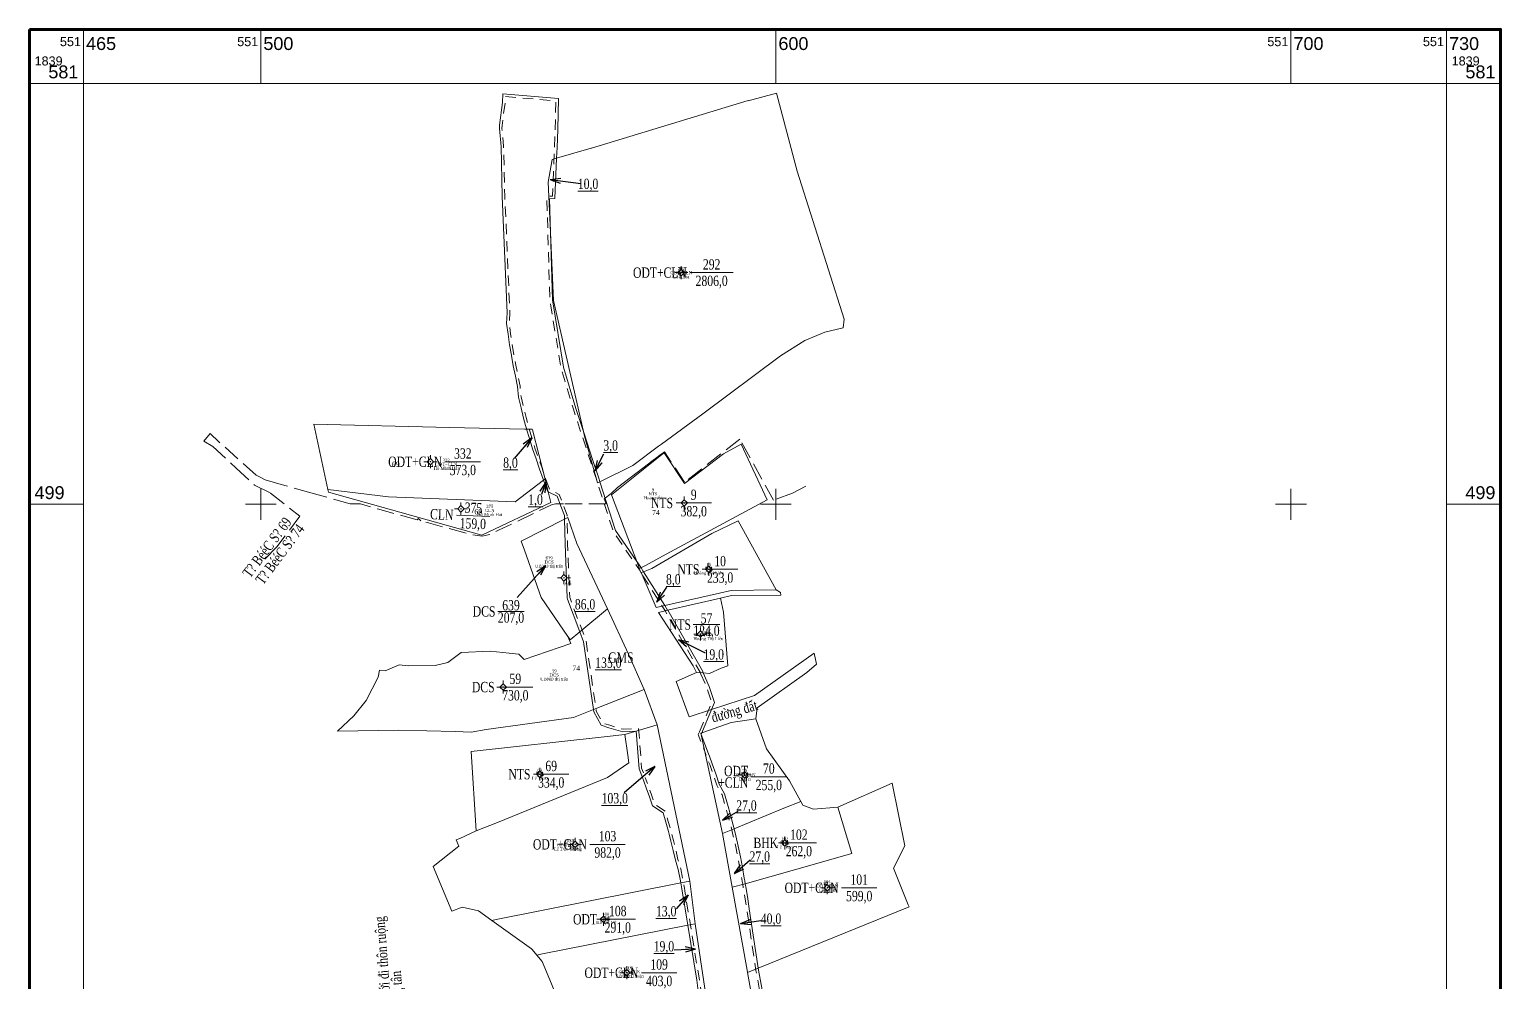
# Model space of a CAD drawing. Header units: metres. Extents: x 550998 to 551741, y 1839041 to 1839623.
# Drawn here: x 551455.1 to 551740.7, y 1839407.2 to 1839592.1 of the extents above; entities that cross this region are included whole.
import ezdxf
from ezdxf.enums import TextEntityAlignment as Align

# ---------------------------------------------------------------- set-up
doc = ezdxf.new("R2010")
doc.units = ezdxf.units.M
doc.header["$MEASUREMENT"] = 0
doc.linetypes.add('DGN Style 2', pattern=[3.355162, 2.013097, -1.342065])
doc.linetypes.add('DGN Style 3', pattern=[4.697227, 3.355162, -1.342065])
for name, color, linetype, lineweight in [('Level 10', 7, 'Continuous', 0), ('Level 11', 7, 'Continuous', 0), ('Level 13', 7, 'Continuous', 0), ('Level 15', 7, 'Continuous', 0), ('Level 16', 7, 'Continuous', 0), ('Level 19', 7, 'Continuous', 0), ('Level 2', 7, 'Continuous', 0), ('Level 20', 7, 'Continuous', 0), ('Level 25', 7, 'Continuous', 0), ('Level 28', 7, 'Continuous', 0), ('Level 30', 7, 'Continuous', 0), ('Level 31', 7, 'Continuous', 0), ('Level 33', 7, 'Continuous', 0), ('Level 34', 7, 'Continuous', 0), ('Level 4', 7, 'Continuous', 0), ('Level 5', 7, 'Continuous', 0), ('Level 63', 7, 'Continuous', 0), ('Level 73', 7, 'Continuous', 0)]:
    doc.layers.add(name, color=color, linetype=linetype, lineweight=lineweight)
doc.styles.add('Khung ten', font='VHAVANB.TTF')
doc.styles.add('Style-Arial', font='arial.ttf')
doc.styles.add('Style-Times New Roman', font='times.ttf')
doc.styles.add('Style-Vntime', font='Vntime.shx')
doc.dimstyles.get("Standard").update_dxf_attribs({"dimtxt": 0.18, "dimasz": 0.18, "dimexe": 0.18, "dimexo": 0.0625, "dimgap": 0.09, "dimtad": 0, "dimtih": 1, "dimtoh": 1, "dimdec": 4, "dimzin": 0, "dimdsep": 46, "dimtxsty": 'Standard', "dimcen": 0.09, "dimadec": 0, "dimazin": 0, "dimtfac": 1, "dimtdec": 4, "dimtofl": 0, "dimtmove": 0, "dimatfit": 3, "dimfxl": 1, "dimtolj": 1, "dimtzin": 0, "dimarcsym": 0})

# ---------------------------------------------------------------- blocks, each defined once
blk = doc.blocks.new('TerminatorOpen_0.5')
at = {"color": 0, "linetype": 'ByBlock', "lineweight": -2}
for q in [(-1, 0.25), (-1, 0), (-1, -0.25)]:
    blk.add_line((0, 0), q, dxfattribs=at)
blk = doc.blocks.new('CENTRD')
at = {"layer": 'Level 11', "linetype": 'Continuous', "lineweight": 0}
h = blk.add_hatch(color=1, dxfattribs=at)
edge = h.paths.add_edge_path()
edge.add_arc((0, 0), 1.5, 0, 360)
at = {"layer": 'Level 11', "color": 1, "linetype": 'Continuous', "lineweight": 0}
for p, q in [((-6.25, 0), (-12.5, 0)), ((0, 6.25), (-6.25, 0)), ((-6.25, 0), (0, -6.25)), ((0, 12.5), (0, 6.25)), ((6.25, 0), (0, 6.25)), ((0, -6.25), (6.25, 0)), ((12.5, 0), (6.25, 0)), ((0, -6.25), (0, -12.5))]:
    blk.add_line(p, q, dxfattribs=at)
blk = doc.blocks.new('N_THUA_1')
at = {"layer": 'Level 13', "color": 2, "linetype": 'Continuous', "lineweight": 0}
blk.add_line((1.699706, 0), (10.108706, 0), dxfattribs=at)
at = {"layer": 'Level 13', "color": 5, "linetype": 'Continuous', "lineweight": 0, "style": 'Style-Vntime', "width": 0.75}
blk.add_text('292', height=2, dxfattribs=at).set_placement((5.904206, 1.6), align=Align.MIDDLE_CENTER)
at = {"layer": 'Level 2', "color": 3, "linetype": 'Continuous', "lineweight": 0, "style": 'Style-Vntime', "width": 0.75}
blk.add_text('ODT+CLN', height=2, dxfattribs=at).set_placement((1.099706, 0), align=Align.MIDDLE_RIGHT)
at = {"layer": 'Level 4', "color": 1, "linetype": 'Continuous', "lineweight": 0, "style": 'Style-Vntime', "width": 0.75}
blk.add_text('2806,0', height=2, dxfattribs=at).set_placement((5.904206, -1.6), align=Align.MIDDLE_CENTER)
blk = doc.blocks.new('N_THUA_2')
at = {"layer": 'Level 13', "color": 2, "linetype": 'Continuous', "lineweight": 0}
blk.add_line((2.865473, 0), (9.721473, 0), dxfattribs=at)
at = {"layer": 'Level 13', "color": 5, "linetype": 'Continuous', "lineweight": 0, "style": 'Style-Vntime', "width": 0.75}
blk.add_text('332', height=2, dxfattribs=at).set_placement((6.293473, 1.6), align=Align.MIDDLE_CENTER)
at = {"layer": 'Level 2', "color": 3, "linetype": 'Continuous', "lineweight": 0, "style": 'Style-Vntime', "width": 0.75}
blk.add_text('ODT+CLN', height=2, dxfattribs=at).set_placement((2.265473, 0), align=Align.MIDDLE_RIGHT)
at = {"layer": 'Level 4', "color": 1, "linetype": 'Continuous', "lineweight": 0, "style": 'Style-Vntime', "width": 0.75}
blk.add_text('573,0', height=2, dxfattribs=at).set_placement((6.293473, -1.6), align=Align.MIDDLE_CENTER)
blk = doc.blocks.new('N_THUA_3')
at = {"layer": 'Level 13', "color": 2, "linetype": 'Continuous', "lineweight": 0}
blk.add_line((-0.821368, 0.033082), (5.687355, -0.229068), dxfattribs=at)
at = {"layer": 'Level 13', "color": 5, "linetype": 'Continuous', "lineweight": 0, "style": 'Style-Vntime', "width": 0.75}
blk.add_text('375', height=2, rotation=357.693565, dxfattribs=at).set_placement((2.494165, 1.420776), align=Align.MIDDLE_CENTER)
at = {"layer": 'Level 2', "color": 3, "linetype": 'Continuous', "lineweight": 0, "style": 'Style-Vntime', "width": 0.75}
blk.add_text('CLN', height=2, rotation=357.693565, dxfattribs=at).set_placement((-1.390906, 0.056021), align=Align.MIDDLE_RIGHT)
at = {"layer": 'Level 4', "color": 1, "linetype": 'Continuous', "lineweight": 0, "style": 'Style-Vntime', "width": 0.75}
blk.add_text('159,0', height=2, rotation=357.693565, dxfattribs=at).set_placement((2.371823, -1.616761), align=Align.MIDDLE_CENTER)
blk = doc.blocks.new('N_THUA_4')
at = {"layer": 'Level 13', "color": 2, "linetype": 'Continuous', "lineweight": 0}
blk.add_line((-1.601246, 0), (5.254754, 0), dxfattribs=at)
at = {"layer": 'Level 13', "color": 5, "linetype": 'Continuous', "lineweight": 0, "style": 'Style-Vntime', "width": 0.75}
blk.add_text('9', height=2, dxfattribs=at).set_placement((1.826754, 1.6), align=Align.MIDDLE_CENTER)
at = {"layer": 'Level 2', "color": 3, "linetype": 'Continuous', "lineweight": 0, "style": 'Style-Vntime', "width": 0.75}
blk.add_text('NTS', height=2, dxfattribs=at).set_placement((-2.201246, 0), align=Align.MIDDLE_RIGHT)
at = {"layer": 'Level 4', "color": 1, "linetype": 'Continuous', "lineweight": 0, "style": 'Style-Vntime', "width": 0.75}
blk.add_text('382,0', height=2, dxfattribs=at).set_placement((1.826754, -1.6), align=Align.MIDDLE_CENTER)
blk = doc.blocks.new('N_THUA_5')
at = {"layer": 'Level 13', "color": 2, "linetype": 'Continuous', "lineweight": 0}
blk.add_line((-1.219439, 0), (5.636561, 0), dxfattribs=at)
at = {"layer": 'Level 13', "color": 5, "linetype": 'Continuous', "lineweight": 0, "style": 'Style-Vntime', "width": 0.75}
blk.add_text('10', height=2, dxfattribs=at).set_placement((2.208561, 1.6), align=Align.MIDDLE_CENTER)
at = {"layer": 'Level 2', "color": 3, "linetype": 'Continuous', "lineweight": 0, "style": 'Style-Vntime', "width": 0.75}
blk.add_text('NTS', height=2, dxfattribs=at).set_placement((-1.819439, 0), align=Align.MIDDLE_RIGHT)
at = {"layer": 'Level 4', "color": 1, "linetype": 'Continuous', "lineweight": 0, "style": 'Style-Vntime', "width": 0.75}
blk.add_text('233,0', height=2, dxfattribs=at).set_placement((2.208561, -1.6), align=Align.MIDDLE_CENTER)
blk = doc.blocks.new('N_THUA_6')
at = {"layer": 'Level 13', "color": 2, "linetype": 'Continuous', "lineweight": 0}
blk.add_line((-0.88847, 0), (4.25353, 0), dxfattribs=at)
at = {"layer": 'Level 13', "color": 5, "linetype": 'Continuous', "lineweight": 0, "style": 'Style-Vntime', "width": 0.75}
blk.add_text('57', height=2, dxfattribs=at).set_placement((1.68253, 1.2), align=Align.MIDDLE_CENTER)
at = {"layer": 'Level 2', "color": 3, "linetype": 'Continuous', "lineweight": 0, "style": 'Style-Vntime', "width": 0.75}
blk.add_text('NTS', height=2, dxfattribs=at).set_placement((-1.33847, 0), align=Align.MIDDLE_RIGHT)
at = {"layer": 'Level 4', "color": 1, "linetype": 'Continuous', "lineweight": 0, "style": 'Style-Vntime', "width": 0.75}
blk.add_text('124,0', height=2, dxfattribs=at).set_placement((1.68253, -1.2), align=Align.MIDDLE_CENTER)
blk = doc.blocks.new('N_THUA_7')
at = {"layer": 'Level 13', "color": 2, "linetype": 'Continuous', "lineweight": 0}
blk.add_line((-1.062995, 0), (5.793005, 0), dxfattribs=at)
at = {"layer": 'Level 13', "color": 5, "linetype": 'Continuous', "lineweight": 0, "style": 'Style-Vntime', "width": 0.75}
blk.add_text('59', height=2, dxfattribs=at).set_placement((2.365005, 1.6), align=Align.MIDDLE_CENTER)
at = {"layer": 'Level 2', "color": 3, "linetype": 'Continuous', "lineweight": 0, "style": 'Style-Vntime', "width": 0.75}
blk.add_text('DCS', height=2, dxfattribs=at).set_placement((-1.662995, 0), align=Align.MIDDLE_RIGHT)
at = {"layer": 'Level 4', "color": 1, "linetype": 'Continuous', "lineweight": 0, "style": 'Style-Vntime', "width": 0.75}
blk.add_text('730,0', height=2, dxfattribs=at).set_placement((2.365005, -1.6), align=Align.MIDDLE_CENTER)
blk = doc.blocks.new('N_THUA_8')
at = {"layer": 'Level 13', "color": 2, "linetype": 'Continuous', "lineweight": 0}
blk.add_line((-1.216964, 0), (5.639036, 0), dxfattribs=at)
at = {"layer": 'Level 13', "color": 5, "linetype": 'Continuous', "lineweight": 0, "style": 'Style-Vntime', "width": 0.75}
blk.add_text('69', height=2, dxfattribs=at).set_placement((2.211036, 1.6), align=Align.MIDDLE_CENTER)
at = {"layer": 'Level 2', "color": 3, "linetype": 'Continuous', "lineweight": 0, "style": 'Style-Vntime', "width": 0.75}
blk.add_text('NTS', height=2, dxfattribs=at).set_placement((-1.816964, 0), align=Align.MIDDLE_RIGHT)
at = {"layer": 'Level 4', "color": 1, "linetype": 'Continuous', "lineweight": 0, "style": 'Style-Vntime', "width": 0.75}
blk.add_text('334,0', height=2, dxfattribs=at).set_placement((2.211036, -1.6), align=Align.MIDDLE_CENTER)
blk = doc.blocks.new('N_THUA_9')
at = {"layer": 'Level 13', "color": 2, "linetype": 'Continuous', "lineweight": 0}
blk.add_line((0.505786, 0), (7.361786, 0), dxfattribs=at)
at = {"layer": 'Level 13', "color": 5, "linetype": 'Continuous', "lineweight": 0, "style": 'Style-Vntime', "width": 0.75}
blk.add_text('70', height=2, dxfattribs=at).set_placement((3.933786, 1.6), align=Align.MIDDLE_CENTER)
at = {"layer": 'Level 2', "color": 3, "linetype": 'Continuous', "lineweight": 0, "style": 'Style-Vntime', "width": 0.75}
blk.add_text('ODT', height=2, dxfattribs=at).set_placement((-0.094214, 0.12), align=Align.RIGHT)
blk.add_text('+CLN', height=2, dxfattribs=at).set_placement((-0.094214, -0.12), align=Align.TOP_RIGHT)
at = {"layer": 'Level 4', "color": 1, "linetype": 'Continuous', "lineweight": 0, "style": 'Style-Vntime', "width": 0.75}
blk.add_text('255,0', height=2, dxfattribs=at).set_placement((3.933786, -1.6), align=Align.MIDDLE_CENTER)
blk = doc.blocks.new('N_THUA_10')
at = {"layer": 'Level 13', "color": 2, "linetype": 'Continuous', "lineweight": 0}
blk.add_line((2.774286, 0), (9.630286, 0), dxfattribs=at)
at = {"layer": 'Level 13', "color": 5, "linetype": 'Continuous', "lineweight": 0, "style": 'Style-Vntime', "width": 0.75}
blk.add_text('101', height=2, dxfattribs=at).set_placement((6.202286, 1.6), align=Align.MIDDLE_CENTER)
at = {"layer": 'Level 2', "color": 3, "linetype": 'Continuous', "lineweight": 0, "style": 'Style-Vntime', "width": 0.75}
blk.add_text('ODT+CLN', height=2, dxfattribs=at).set_placement((2.174286, 0), align=Align.MIDDLE_RIGHT)
at = {"layer": 'Level 4', "color": 1, "linetype": 'Continuous', "lineweight": 0, "style": 'Style-Vntime', "width": 0.75}
blk.add_text('599,0', height=2, dxfattribs=at).set_placement((6.202286, -1.6), align=Align.MIDDLE_CENTER)
blk = doc.blocks.new('N_THUA_11')
at = {"layer": 'Level 13', "color": 2, "linetype": 'Continuous', "lineweight": 0}
blk.add_line((-0.691379, 0), (6.165621, 0), dxfattribs=at)
at = {"layer": 'Level 13', "color": 5, "linetype": 'Continuous', "lineweight": 0, "style": 'Style-Vntime', "width": 0.75}
blk.add_text('102', height=2, dxfattribs=at).set_placement((2.737121, 1.6), align=Align.MIDDLE_CENTER)
at = {"layer": 'Level 2', "color": 3, "linetype": 'Continuous', "lineweight": 0, "style": 'Style-Vntime', "width": 0.75}
blk.add_text('BHK', height=2, dxfattribs=at).set_placement((-1.291379, 0), align=Align.MIDDLE_RIGHT)
at = {"layer": 'Level 4', "color": 1, "linetype": 'Continuous', "lineweight": 0, "style": 'Style-Vntime', "width": 0.75}
blk.add_text('262,0', height=2, dxfattribs=at).set_placement((2.737121, -1.6), align=Align.MIDDLE_CENTER)
blk = doc.blocks.new('N_THUA_12')
at = {"layer": 'Level 13', "color": 2, "linetype": 'Continuous', "lineweight": 0}
blk.add_line((2.870456, 0), (9.726456, 0), dxfattribs=at)
at = {"layer": 'Level 13', "color": 5, "linetype": 'Continuous', "lineweight": 0, "style": 'Style-Vntime', "width": 0.75}
blk.add_text('103', height=2, dxfattribs=at).set_placement((6.298456, 1.6), align=Align.MIDDLE_CENTER)
at = {"layer": 'Level 2', "color": 3, "linetype": 'Continuous', "lineweight": 0, "style": 'Style-Vntime', "width": 0.75}
blk.add_text('ODT+CLN', height=2, dxfattribs=at).set_placement((2.270456, 0), align=Align.MIDDLE_RIGHT)
at = {"layer": 'Level 4', "color": 1, "linetype": 'Continuous', "lineweight": 0, "style": 'Style-Vntime', "width": 0.75}
blk.add_text('982,0', height=2, dxfattribs=at).set_placement((6.298456, -1.6), align=Align.MIDDLE_CENTER)
blk = doc.blocks.new('N_THUA_13')
at = {"layer": 'Level 13', "color": 2, "linetype": 'Continuous', "lineweight": 0}
blk.add_line((-0.634352, 0), (6.221648, 0), dxfattribs=at)
at = {"layer": 'Level 13', "color": 5, "linetype": 'Continuous', "lineweight": 0, "style": 'Style-Vntime', "width": 0.75}
blk.add_text('108', height=2, dxfattribs=at).set_placement((2.793648, 1.6), align=Align.MIDDLE_CENTER)
at = {"layer": 'Level 2', "color": 3, "linetype": 'Continuous', "lineweight": 0, "style": 'Style-Vntime', "width": 0.75}
blk.add_text('ODT', height=2, dxfattribs=at).set_placement((-1.234352, 0), align=Align.MIDDLE_RIGHT)
at = {"layer": 'Level 4', "color": 1, "linetype": 'Continuous', "lineweight": 0, "style": 'Style-Vntime', "width": 0.75}
blk.add_text('291,0', height=2, dxfattribs=at).set_placement((2.793648, -1.6), align=Align.MIDDLE_CENTER)
blk = doc.blocks.new('N_THUA_14')
at = {"layer": 'Level 13', "color": 2, "linetype": 'Continuous', "lineweight": 0}
blk.add_line((2.871452, 0), (9.727452, 0), dxfattribs=at)
at = {"layer": 'Level 13', "color": 5, "linetype": 'Continuous', "lineweight": 0, "style": 'Style-Vntime', "width": 0.75}
blk.add_text('109', height=2, dxfattribs=at).set_placement((6.299452, 1.6), align=Align.MIDDLE_CENTER)
at = {"layer": 'Level 2', "color": 3, "linetype": 'Continuous', "lineweight": 0, "style": 'Style-Vntime', "width": 0.75}
blk.add_text('ODT+CLN', height=2, dxfattribs=at).set_placement((2.271452, 0), align=Align.MIDDLE_RIGHT)
at = {"layer": 'Level 4', "color": 1, "linetype": 'Continuous', "lineweight": 0, "style": 'Style-Vntime', "width": 0.75}
blk.add_text('403,0', height=2, dxfattribs=at).set_placement((6.299452, -1.6), align=Align.MIDDLE_CENTER)
blk = doc.blocks.new('N_THUA_29')
at = {"layer": 'Level 13', "color": 2, "linetype": 'Continuous', "lineweight": 0}
blk.add_line((-0.484202, 0), (4.658798, 0), dxfattribs=at)
at = {"layer": 'Level 13', "color": 5, "linetype": 'Continuous', "lineweight": 0, "style": 'Style-Vntime', "width": 0.75}
blk.add_text('639', height=2, dxfattribs=at).set_placement((2.087298, 1.2), align=Align.MIDDLE_CENTER)
at = {"layer": 'Level 2', "color": 3, "linetype": 'Continuous', "lineweight": 0, "style": 'Style-Vntime', "width": 0.75}
blk.add_text('DCS', height=2, dxfattribs=at).set_placement((-0.934202, 0), align=Align.MIDDLE_RIGHT)
at = {"layer": 'Level 4', "color": 1, "linetype": 'Continuous', "lineweight": 0, "style": 'Style-Vntime', "width": 0.75}
blk.add_text('207,0', height=2, dxfattribs=at).set_placement((2.087298, -1.2), align=Align.MIDDLE_CENTER)

msp = doc.modelspace()

# ---------------------------------------------------------------- linework, layer by layer
at = {"layer": 'Level 10', "color": 7, "linetype": 'Continuous', "lineweight": 0}
for p, q in [((551570.69, 1839455.22), (551576.98, 1839457.1)), ((551576.98, 1839457.1), (551583.27, 1839426.73)), ((551589.67, 1839435.99), (551591.53, 1839425.56)), ((551583.27, 1839426.73), (551584.36, 1839418.49)), ((551584.36, 1839418.49), (551586.38, 1839404.63)), ((551594.4843, 1839409.0111), (551597.1689, 1839394.4058))]:
    msp.add_line(p, q, dxfattribs=at)
at = {"layer": 'Level 10', "color": 2, "linetype": 'Continuous', "lineweight": 0}
msp.add_line((551594.4843, 1839409.0111), (551625.8825, 1839421.7621), dxfattribs=at)
at = {"layer": 'Level 10', "color": 7, "linetype": 'Continuous', "lineweight": 0, "flags": 128}
for points in [[(551613.25, 1839535.91), (551604.14, 1839564.61), (551600.12, 1839579.78), (551594.63, 1839578.29), (551594.6208, 1839578.3368), (551564.1853, 1839569.0829), (551564.11, 1839569.061), (551557.4373, 1839567.1209), (551556.54, 1839566.86), (551555.78, 1839562.46), (551556.2383, 1839552.7135), (551556.86, 1839539.49), (551562.6445, 1839514.0441), (551562.85, 1839513.14), (551565.35, 1839504.07), (551565.8397, 1839504.3117), (551572.26, 1839507.48), (551577.236, 1839511.1919), (551577.81, 1839511.62), (551585.81, 1839517.52), (551600.92, 1839528.77), (551605.61, 1839531.77), (551609.5, 1839533.37), (551613.09, 1839534.2), (551613.25, 1839535.91)], [(551555.1818, 1839504.8137), (551555.813, 1839502.3383), (551556.338, 1839500.2791), (551542.91, 1839493.95), (551513.15, 1839502.27), (551513.01, 1839502.82)], [(551559.6441, 1839474.2488), (551554.4273, 1839481.8048), (551551.1721, 1839491.0448), (551550.5565, 1839492.7922), (551558.9835, 1839497.04), (551559.6404, 1839497.3712), (551561.34, 1839492.3), (551567.2882, 1839479.6365)], [(551589.28, 1839481.7), (551591.42, 1839482.211), (551600.95, 1839482.31), (551600.89, 1839482.81), (551600.05, 1839483.3)], [(551559.6441, 1839474.2488), (551560.0412, 1839473.6737), (551560.0895, 1839473.6038), (551561.9524, 1839475.1649), (551567.2882, 1839479.6365)], [(551567.2882, 1839479.6365), (551571.42, 1839470.84), (551574.4, 1839463.99)], [(551559.6441, 1839474.2488), (551560.2, 1839472.91), (551551.15, 1839469.77), (551550.11, 1839470.83), (551548.22, 1839470.99), (551544.52, 1839471.41), (551538.9, 1839471.18), (551536.3, 1839469.19), (551533.87, 1839468.6), (551528.68, 1839468.53), (551526.89, 1839468.74), (551524.17, 1839467.6), (551523.07, 1839467.72), (551522.76, 1839466.33), (551520.47, 1839461.8), (551518.08, 1839458.85), (551514.91, 1839455.85), (551526.71, 1839456.04), (551537.76, 1839455.79), (551540.82, 1839455.68), (551543.73, 1839456.21), (551560.68, 1839458.52), (551564.5912, 1839460.0793), (551574.4, 1839463.99)], [(551584.61, 1839467.25), (551580.63, 1839465.55), (551583.14, 1839458.67), (551587.5296, 1839460.0896), (551595.88, 1839462.79), (551607.41, 1839471.03), (551607.917, 1839468.88)], [(551589.67, 1839435.99), (551585.41, 1839455.5), (551585.6242, 1839455.5747), (551591.32, 1839457.56), (551596.08, 1839458.29)], [(551596.08, 1839458.29), (551598.18, 1839452.44), (551602.68, 1839446.26), (551604.84, 1839442.2)], [(551541.8, 1839436.51), (551540.84, 1839451.9), (551566.6555, 1839454.7713), (551570.69, 1839455.22)], [(551570.69, 1839455.22), (551571.2404, 1839451.2057), (551571.44, 1839449.75), (551567.33, 1839446.85), (551545.98, 1839438.17), (551541.8, 1839436.51)], [(551612.04, 1839441.09), (551622.58, 1839445.8), (551625.02, 1839433.63), (551622.82, 1839429.26), (551625.72, 1839422.16), (551625.8825, 1839421.7621)], [(551589.67, 1839435.99), (551591.8969, 1839436.9064), (551594.7, 1839438.06), (551601.52, 1839440.91), (551604.84, 1839442.2)], [(551612.04, 1839441.09), (551614.77, 1839432.09), (551603.65, 1839428.92), (551594.0496, 1839426.2585), (551591.53, 1839425.56)], [(551604.84, 1839442.2), (551605.26, 1839441.48), (551607.33, 1839440.72), (551612.04, 1839441.09)], [(551544.8336, 1839419.1246), (551545.72, 1839419.3), (551581.5552, 1839426.3907), (551583.27, 1839426.73)], [(551591.53, 1839425.56), (551591.53, 1839425.55), (551594.4, 1839409.47), (551594.4843, 1839409.0111)], [(551553.5791, 1839412.3954), (551554.36, 1839412.55), (551582.9065, 1839418.2022), (551584.36, 1839418.49)]]:
    msp.add_lwpolyline(points, dxfattribs=at)
at = {"layer": 'Level 10', "color": 2, "flags": 128}
for points in [[(551513.01, 1839502.82), (551510.3, 1839515.46), (551536.6091, 1839514.8685), (551551.22, 1839514.54), (551551.6188, 1839514.532), (551552.71, 1839514.51), (551552.74, 1839514.39), (551555.1818, 1839504.8137)], [(551598.32, 1839500.83), (551578.6955, 1839490.2258), (551574.6661, 1839488.0485), (551573.54, 1839487.44), (551572.5131, 1839490.1513), (551568.12, 1839501.75), (551577.8027, 1839509.5285), (551578.29, 1839509.92), (551582.28, 1839503.99), (551589.85, 1839509.7), (551593.27, 1839511.64), (551598.32, 1839500.83)], [(551513.01, 1839502.82), (551524.81, 1839501.38), (551549.39, 1839500.39), (551554.8986, 1839504.5974), (551555.1818, 1839504.8137)], [(551600.05, 1839483.3), (551592.65, 1839496.73), (551587.56, 1839494.23), (551575.93, 1839487.46), (551574.288, 1839486.8333), (551573.86, 1839486.67), (551576.75, 1839479.87), (551578.4526, 1839480.2583), (551589.07, 1839482.68), (551591.3, 1839483.21), (551600.05, 1839483.3)], [(551584.61, 1839467.25), (551583.93, 1839468.57), (551577.23, 1839478.95), (551579.0197, 1839479.3584), (551589.28, 1839481.7)], [(551589.28, 1839481.7), (551589.86, 1839479), (551590.68, 1839468.58), (551589.36, 1839468.11), (551587.09, 1839467.1), (551585.8999, 1839467.172), (551584.61, 1839467.25)], [(551533.46, 1839429.59), (551538.47, 1839433.57), (551537.9231, 1839434.7665), (551538.66, 1839435), (551541.8, 1839436.51)]]:
    msp.add_lwpolyline(points, dxfattribs=at)
at = {"layer": 'Level 10', "color": 2, "linetype": 'Continuous', "lineweight": 0, "flags": 128}
for points in [[(551533.46, 1839429.59), (551537.1, 1839420.93), (551539.12, 1839421.69), (551542.29, 1839420.96), (551544.8336, 1839419.1246)], [(551544.8336, 1839419.1246), (551544.84, 1839419.12), (551552.54, 1839413.58), (551552.67, 1839413.49), (551553.5791, 1839412.3954)], [(551553.5791, 1839412.3954), (551554.63, 1839411.13), (551556.42, 1839406.79), (551559.3589, 1839399.6127)]]:
    msp.add_lwpolyline(points, dxfattribs=at)
at = {"layer": 'Level 19', "color": 1, "linetype": 'DGN Style 2', "lineweight": 0, "flags": 128}
for points in [[(551573.865575, 1839486.565799), (551573.708827, 1839486.813328), (551573.623656, 1839487.038585), (551568.416504, 1839494.640118), (551565.363588, 1839504.159), (551565.209843, 1839504.638268), (551560.69208, 1839518.382726), (551558.291078, 1839526.41724), (551556.113673, 1839539.570808), (551555.537369, 1839559.735386), (551556.637776, 1839559.794132), (551557.024118, 1839569.257938), (551557.166906, 1839572.740875), (551557.27856, 1839578.286439), (551547.455682, 1839579.113974), (551547.435219, 1839577.904661), (551546.830356, 1839573.520847), (551546.822797, 1839572.93731), (551547.143451, 1839569.450515), (551547.376741, 1839559.713095), (551548.354175, 1839537.121204), (551548.224435, 1839535.044561), (551548.498578, 1839533.045575), (551548.808207, 1839531.004935), (551549.147248, 1839528.966994), (551549.151935, 1839528.939936), (551549.514656, 1839526.937939), (551549.911487, 1839524.912425), (551550.343968, 1839522.860294), (551550.529728, 1839520.784244), (551551.006071, 1839518.80602), (551551.518926, 1839516.802246), (551551.903169, 1839515.374118), (551552.059769, 1839514.808094), (551552.099433, 1839514.669813), (551552.629961, 1839512.818901), (551553.224526, 1839510.85115), (551553.947929, 1839508.911944), (551554.605771, 1839506.940022), (551555.287723, 1839504.98924), (551555.368208, 1839504.769064)], [(551555.368182, 1839504.769135), (551555.997917, 1839503.047226), (551556.109784, 1839502.74959), (551557.954647, 1839501.843556), (551559.469033, 1839497.835826), (551559.483416, 1839497.04914), (551559.570923, 1839492.244179), (551559.975257, 1839481.85864), (551560.03512, 1839481.700313), (551563.162235, 1839473.363051), (551565.143002, 1839459.759803), (551566.400567, 1839457.449159), (551567.734123, 1839457.014609), (551570.359938, 1839456.241173), (551573.345703, 1839456.413407), (551573.945098, 1839448.663442), (551574.626726, 1839446.859426)], [(551585.443077, 1839466.968745), (551585.280576, 1839467.333971), (551578.585072, 1839479.111219), (551578.564967, 1839479.146557), (551573.865604, 1839486.565752)], [(551585.443051, 1839466.968803), (551586.595648, 1839464.377417), (551587.562133, 1839461.452612), (551585.163543, 1839455.76911)], [(551585.163519, 1839455.769052), (551584.943532, 1839455.247609), (551585.721174, 1839453.189774), (551586.428074, 1839451.318874)], [(551615.56845, 1839344.872199), (551615.303828, 1839345.553186), (551612.028066, 1839354.100939), (551608.301905, 1839364.139971), (551605.767372, 1839371.358361), (551603.777633, 1839376.477658), (551603.607983, 1839376.917457), (551603.040784, 1839378.444216), (551602.953647, 1839378.678894), (551602.339396, 1839380.439137), (551601.636962, 1839382.189642), (551601.083363, 1839384.007016), (551600.583658, 1839385.771496), (551600.570023, 1839385.82149), (551600.097675, 1839387.628436), (551599.560007, 1839389.435395), (551599.427478, 1839390.021185), (551599.144739, 1839391.331105), (551599.071784, 1839393.234883), (551598.750596, 1839395.044429), (551598.732208, 1839395.155375), (551598.689001, 1839395.416917), (551598.431418, 1839396.996529), (551598.110492, 1839398.963846), (551596.121535, 1839409.403395), (551594.354856, 1839421.280478), (551594.033518, 1839423.251028), (551593.711523, 1839425.2249), (551593.556116, 1839426.178039), (551593.470206, 1839426.704789), (551593.384816, 1839427.221404), (551593.020889, 1839429.289641), (551592.622423, 1839431.351854), (551592.205078, 1839433.408596), (551591.738935, 1839435.453099), (551591.238292, 1839437.491834), (551590.845938, 1839438.994993), (551590.704367, 1839439.519343), (551590.135699, 1839441.54123), (551589.547607, 1839443.506437), (551588.530715, 1839445.382143), (551587.849362, 1839447.410211), (551587.149962, 1839449.38238), (551586.618449, 1839450.815163), (551586.42809, 1839451.318831)], [(551588.611047, 1839387.703784), (551588.316573, 1839389.068194), (551587.595604, 1839391.076971), (551587.23243, 1839393.122624), (551587.164672, 1839393.533063), (551587.163552, 1839393.539593), (551586.906282, 1839395.116672), (551586.585409, 1839397.084376), (551585.143698, 1839407.609549), (551583.399954, 1839418.282841), (551583.207767, 1839419.458863), (551582.563882, 1839423.406669), (551582.32239, 1839424.887636), (551582.244279, 1839425.359827), (551581.913515, 1839427.23964), (551581.54728, 1839429.135794), (551580.997981, 1839430.971012), (551580.578464, 1839432.810607), (551580.123709, 1839434.662663), (551579.767265, 1839436.028193), (551579.637339, 1839436.509535), (551579.1213, 1839438.344474), (551578.522814, 1839440.344117), (551576.466838, 1839441.678127), (551575.92444, 1839443.292683), (551575.295638, 1839445.06582), (551574.818151, 1839446.352939), (551574.62671, 1839446.859469)]]:
    msp.add_lwpolyline(points, dxfattribs=at)
at = {"layer": 'Level 30', "color": 5, "linetype": 'Continuous', "lineweight": 0, "flags": 128}
msp.add_lwpolyline([(551598.6029, 1839399.0509), (551596.6146, 1839409.487), (551596.4911, 1839410.3173), (551594.8489, 1839421.3575), (551594.527, 1839423.3315), (551594.205, 1839425.3054), (551594.0496, 1839426.2585), (551593.9636, 1839426.7858), (551593.8777, 1839427.3055), (551593.5126, 1839429.3804), (551593.1129, 1839431.449), (551592.6939, 1839433.5139), (551592.2255, 1839435.5683), (551591.8969, 1839436.9064), (551591.723, 1839437.6146), (551591.3292, 1839439.1233), (551591.1864, 1839439.6522), (551590.6159, 1839441.6806), (551590.0118, 1839443.6993), (551588.9909, 1839445.5824), (551588.322, 1839447.5734), (551587.62, 1839449.5529), (551587.0867, 1839450.9905), (551586.8958, 1839451.4956), (551586.1889, 1839453.3665), (551585.4819, 1839455.2374), (551585.6242, 1839455.5747), (551587.5296, 1839460.0896), (551588.0958, 1839461.4312), (551587.0626, 1839464.5579), (551585.8999, 1839467.172), (551585.7274, 1839467.5597), (551579.0197, 1839479.3584), (551578.9937, 1839479.4041), (551578.4526, 1839480.2583), (551574.288, 1839486.8333), (551574.1585, 1839487.0378), (551574.0701, 1839487.2716), (551573.77, 1839487.7097), (551573.0278, 1839488.7931), (551568.8703, 1839494.8624), (551565.8397, 1839504.3117), (551565.6854, 1839504.7927), (551564.4963, 1839508.4102), (551562.6445, 1839514.0441), (551561.1692, 1839518.5324), (551558.7792, 1839526.5301), (551556.6125, 1839539.619), (551556.2383, 1839552.7135), (551556.0511, 1839559.2621), (551557.1188, 1839559.3191), (551557.4373, 1839567.1209), (551557.5237, 1839569.2375), (551557.6667, 1839572.7256), (551557.7879, 1839578.7453), (551546.9648, 1839579.6571), (551546.9358, 1839577.9432), (551546.3308, 1839573.5584), (551546.3225, 1839572.9176), (551546.644, 1839569.4216), (551546.877, 1839559.6963), (551547.8535, 1839537.126), (551547.7223, 1839535.026), (551548.0037, 1839532.9741), (551548.3144, 1839530.9264), (551548.6543, 1839528.8833), (551548.6596, 1839528.8527), (551549.0233, 1839526.8453), (551549.4215, 1839524.8128), (551549.8486, 1839522.7862), (551550.035, 1839520.703), (551550.5208, 1839518.6855), (551551.0353, 1839516.6753), (551551.4208, 1839515.2425), (551551.5785, 1839514.6725), (551551.6188, 1839514.532), (551552.1503, 1839512.6777), (551552.7505, 1839510.6913), (551553.4764, 1839508.7454), (551554.1326, 1839506.7784), (551554.8169, 1839504.8209), (551554.8986, 1839504.5974), (551555.5291, 1839502.8734), (551555.7115, 1839502.3881), (551555.813, 1839502.3383), (551557.5568, 1839501.4819), (551558.2727, 1839499.5873), (551558.9707, 1839497.7401), (551558.9835, 1839497.04), (551559.0711, 1839492.2299), (551559.4788, 1839481.7579), (551559.5672, 1839481.5241), (551561.9524, 1839475.1649), (551562.6752, 1839473.2378), (551564.5912, 1839460.0793), (551564.6611, 1839459.5993), (551566.0565, 1839457.0354), (551567.586, 1839456.537), (551570.302, 1839455.737), (551572.885, 1839455.886), (551573.4521, 1839448.5536), (551574.159, 1839446.6827), (551574.3499, 1839446.1776), (551574.8256, 1839444.8953), (551575.4518, 1839443.1295), (551576.0484, 1839441.3536), (551578.0965, 1839440.0247), (551578.6411, 1839438.2051), (551579.1553, 1839436.3767), (551579.284, 1839435.8999), (551579.639, 1839434.5399), (551580.0919, 1839432.6954), (551580.5142, 1839430.8436), (551581.0611, 1839429.0164), (551581.4218, 1839427.1489), (551581.5552, 1839426.3907), (551581.7514, 1839425.2757), (551581.829, 1839424.8066), (551582.0704, 1839423.3262), (551582.3924, 1839421.3522), (551582.7143, 1839419.3783), (551582.9065, 1839418.2022), (551584.6492, 1839407.5353), (551585.0744, 1839404.4308)], dxfattribs=at)
at = {"layer": 'Level 31', "color": 3, "linetype": 'Continuous', "lineweight": 0}
for p, q in [((551569.23, 1839503.2), (551577.73, 1839509.65)), ((551574.4, 1839463.99), (551576.98, 1839457.1))]:
    msp.add_line(p, q, dxfattribs=at)
at = {"layer": 'Level 31', "color": 3, "linetype": 'Continuous', "lineweight": 0, "flags": 128}
msp.add_lwpolyline([(551596.08, 1839458.29), (551596.34, 1839460.414), (551606.035, 1839467.279), (551607.917, 1839468.88)], dxfattribs=at)
at = {"layer": 'Level 33', "color": 7, "linetype": 'Continuous', "lineweight": 0, "flags": 128}
msp.add_lwpolyline([(551465.57848, 1839581.649918), (551730.20548, 1839581.649918), (551730.20548, 1839199.410918), (551465.57848, 1839199.410918), (551465.57848, 1839581.649918)], close=True, dxfattribs=at)
at = {"layer": 'Level 34', "color": 2, "linetype": 'DGN Style 3'}
for p, q in [((551490.14, 1839513.7), (551488.91, 1839512.2)), ((551488.91, 1839512.2), (551490.72, 1839511.18)), ((551491.86, 1839512.09), (551490.14, 1839513.7)), ((551593.028087, 1839512.589052), (551582.289386, 1839504.209787)), ((551599.549981, 1839500.703827), (551593.028087, 1839512.589052)), ((551490.72, 1839511.18), (551495.19, 1839506.96)), ((551499.07, 1839505.62), (551491.86, 1839512.09)), ((551578.358037, 1839510.126569), (551569.23, 1839503.2)), ((551582.289386, 1839504.209787), (551578.358037, 1839510.126569)), ((551495.19, 1839506.96), (551498.8, 1839503.63)), ((551498.8, 1839503.63), (551501.91, 1839502.08)), ((551500, 1839505.14), (551499.07, 1839505.62)), ((551500.83, 1839504.71), (551500, 1839505.14)), ((551503.97, 1839503.79), (551500.83, 1839504.71)), ((551509.69, 1839502.18), (551503.97, 1839503.79)), ((551501.91, 1839502.08), (551507.55, 1839497.6)), ((551517.33, 1839500), (551509.69, 1839502.18)), ((551568, 1839502.06), (551566.66, 1839500.99)), ((551566.66, 1839500.99), (551567.07, 1839500)), ((551569.23, 1839503.2), (551568, 1839502.06)), ((551603.2, 1839502.12), (551599.549981, 1839500.703827)), ((551605.81, 1839503.45), (551603.2, 1839502.12)), ((551519.34, 1839500), (551517.33, 1839500)), ((551558.76, 1839500), (551557.21, 1839500)), ((551567.07, 1839500), (551558.76, 1839500)), ((551507.55, 1839497.6), (551503.1, 1839491.65)), ((551530.62, 1839497.16), (551530.36, 1839496.9)), ((551531.07, 1839496.71), (551530.62, 1839497.16)), ((551503.1, 1839491.65), (551500.8, 1839489.25))]:
    msp.add_line(p, q, dxfattribs=at)
at = {"layer": 'Level 34', "color": 2, "linetype": 'DGN Style 3', "flags": 128}
for points in [[(551530.36, 1839496.9), (551522.93, 1839498.96), (551519.34, 1839500)], [(551557.21, 1839500), (551556.45, 1839499.84), (551546.14, 1839494.88), (551544.17, 1839493.97), (551542.97, 1839493.77), (551541.07, 1839494.03), (551532.54, 1839496.3), (551531.07, 1839496.71)]]:
    msp.add_lwpolyline(points, dxfattribs=at)
at = {"layer": 'Level 63', "color": 7, "linetype": 'Continuous', "lineweight": 0}
for p, q in [((551465.5785, 1839581.6499), (551465.5785, 1839592.1499)), ((551500, 1839581.6499), (551500, 1839592.1499)), ((551600, 1839581.6499), (551600, 1839592.1499)), ((551700, 1839581.6499), (551700, 1839592.1499)), ((551730.2055, 1839581.6499), (551730.2055, 1839592.1499)), ((551465.5785, 1839581.6499), (551455.0785, 1839581.6499)), ((551730.2055, 1839581.6499), (551740.7055, 1839581.6499)), ((551500, 1839496.9431), (551500, 1839502.9431)), ((551600, 1839496.9431), (551600, 1839502.9431)), ((551700, 1839496.9431), (551700, 1839502.9431)), ((551465.5785, 1839499.9431), (551455.0785, 1839499.9431)), ((551497, 1839499.9431), (551503, 1839499.9431)), ((551597, 1839499.9431), (551603, 1839499.9431)), ((551697, 1839499.9431), (551703, 1839499.9431)), ((551730.2055, 1839499.9431), (551740.7055, 1839499.9431))]:
    msp.add_line(p, q, dxfattribs=at)
at = {"layer": 'Level 63', "color": 7, "linetype": 'Continuous', "lineweight": 80, "flags": 128}
msp.add_lwpolyline([(551455.0785, 1839592.1499), (551740.7055, 1839592.1499), (551740.7055, 1839189.4431), (551455.0785, 1839189.4431), (551455.0785, 1839592.1499)], dxfattribs=at)
at = {"layer": 'Level 63', "color": 7, "linetype": 'Continuous', "lineweight": 0, "flags": 128}
msp.add_lwpolyline([(551465.5785, 1839581.6499), (551730.2055, 1839581.6499), (551730.2055, 1839199.9431), (551465.5785, 1839199.9431), (551465.5785, 1839581.6499)], dxfattribs=at)

# ---------------------------------------------------------------- block references
at = {"layer": 'Level 11', "color": 1, "linetype": 'Continuous', "lineweight": 0, "xscale": 0.1, "yscale": 0.1, "zscale": 0.1}
for p in [(551581.633432, 1839544.922095), (551532.934291, 1839508.192543), (551582.227725, 1839500.190366), (551538.864973, 1839499.051271), (551558.852629, 1839485.658695), (551586.97273, 1839487.30188), (551585.342039, 1839474.740471), (551547.054752, 1839464.443364), (551554.171229, 1839447.516705), (551593.955849, 1839447.364311), (551561.029025, 1839433.897331), (551601.731444, 1839434.176694), (551609.983343, 1839425.456132), (551566.513106, 1839419.348079), (551571.038237, 1839408.967601)]:
    msp.add_blockref('CENTRD', p, dxfattribs=at)
at = {"layer": 'Level 16', "color": 7, "linetype": 'Continuous', "lineweight": 0, "xscale": 2, "yscale": 2, "zscale": 2}
for p, rotation in [((551564.925244, 1839506.44785), 242.839224), ((551555.335724, 1839504.210049), 70.710327), ((551576.890816, 1839480.913744), 236.622563), ((551589.618281, 1839438.615238), 209.070041), ((551582.991654, 1839424.037734), 48.465433), ((551593.12881, 1839418.532393), 188.061357)]:
    msp.add_blockref('TerminatorOpen_0.5', p, dxfattribs=dict(at, rotation=rotation))
at = {"layer": 'Level 2', "color": 3, "linetype": 'Continuous', "lineweight": 0}
for name, p in [('N_THUA_1', (551581.633432, 1839544.922095)), ('N_THUA_2', (551532.934291, 1839508.192543)), ('N_THUA_4', (551582.227725, 1839500.190366)), ('N_THUA_3', (551538.796518, 1839497.814238)), ('N_THUA_5', (551586.97273, 1839487.30188)), ('N_THUA_29', (551546.492327, 1839479.133746)), ('N_THUA_6', (551584.852265, 1839476.586659)), ('N_THUA_7', (551547.054752, 1839464.443364)), ('N_THUA_8', (551554.171229, 1839447.516705)), ('N_THUA_9', (551594.70243, 1839447.022845)), ('N_THUA_12', (551561.029025, 1839433.897331)), ('N_THUA_11', (551601.731444, 1839434.176694)), ('N_THUA_10', (551609.983343, 1839425.456132)), ('N_THUA_13', (551566.513106, 1839419.348079)), ('N_THUA_14', (551571.038237, 1839408.967601))]:
    msp.add_blockref(name, p, dxfattribs=at)

# ---------------------------------------------------------------- texts
at = {"layer": 'Level 15', "color": 3, "linetype": 'Continuous', "lineweight": 0, "char_height": 0.6, "attachment_point": 5, "style": 'Style-Times New Roman'}
for s, insert, line_spacing_factor in [('292\\PODT+CLN\\PLê Khoa', (551581.633803, 1839544.908975), 0.790495), ('332\\PODT+CLN\\PHồ Minh Hải', (551535.99528, 1839507.693223), 0.790495), ('9\\PNTS\\PHoàng Ái', (551576.128864, 1839501.86135), 0.790495), ('375\\PCLN\\PHồ Minh Hải', (551544.44558, 1839498.73488), 0.790495), ('639\\PDCS\\PUBND thị trấn', (551555.981383, 1839488.651812), 0.790495), ('10\\PNTS\\PHoàng Thị Liễu', (551586.972733, 1839487.301886), 0.790495), ('57\\PNTS\\PHoàng Thị Liễu', (551586.907, 1839474.535313), 0.784505), ('59\\PDCS\\PUBND thị trấn', (551556.976463, 1839466.704527), 0.790495), ('69\\PNTS\\PLê Thao', (551554.171224, 1839447.516697), 0.790495), ('70\\PODT+CLN\\PLê Tri', (551593.955852, 1839447.364311), 0.790495), ('102\\PBHK\\PLê Thao', (551601.731441, 1839434.176696), 0.790495), ('103\\PODT+CLN\\PLê Đức Thông', (551559.645212, 1839433.689949), 0.790495), ('101\\PODT+CLN\\PLê Ngãn', (551609.983896, 1839425.710963), 0.790495), ('108\\PODT\\P Hồ Tất Vỹ', (551566.978794, 1839419.434382), 0.790495), ('109\\PODT+CLN\\P Lê Đức Thuận', (551571.568811, 1839409.052323), 0.790495)]:
    msp.add_mtext(s, dxfattribs=dict(at, insert=insert, line_spacing_factor=line_spacing_factor))
at = {"layer": 'Level 20', "color": 7, "linetype": 'Continuous', "lineweight": 0, "char_height": 1, "attachment_point": 5, "line_spacing_factor": 0.6, "style": 'Style-Times New Roman'}
for s, insert in [('69', (551581.633803, 1839544.908975)), ('69', (551526.203947, 1839507.693223)), ('69', (551542.233609, 1839498.488909)), ('74', (551576.717544, 1839498.33543)), ('74', (551586.972733, 1839487.301886)), ('74', (551559.523031, 1839484.69)), ('74', (551586.636001, 1839474.712819)), ('74', (551561.260326, 1839468.115258)), ('74', (551554.171224, 1839447.516697)), ('74', (551593.955852, 1839447.364311)), ('74', (551559.645212, 1839433.689949)), ('74', (551601.731441, 1839434.176696)), ('74', (551609.983896, 1839425.710963)), ('74', (551566.978794, 1839419.434382)), ('74', (551571.568811, 1839409.052323))]:
    msp.add_mtext(s, dxfattribs=dict(at, insert=insert))
at = {"layer": 'Level 25', "color": 7, "linetype": 'Continuous', "lineweight": 0, "style": 'Style-Vntime', "width": 0.75}
msp.add_text('GMS', height=2, dxfattribs=at).set_placement((551567.460495, 1839469.169406))
at = {"layer": 'Level 28', "color": 250, "linetype": 'Continuous', "lineweight": 0, "style": 'Style-Vntime', "width": 0.75}
msp.add_text('®\xadêng ®Êt', height=2, rotation=15.994017, dxfattribs=at).set_placement((551591.936541, 1839459.757598), align=Align.MIDDLE_CENTER)
at = {"layer": 'Level 31', "color": 3, "linetype": 'Continuous', "lineweight": 0, "style": 'Style-Vntime', "width": 0.75}
for s, p in [('T? BÐÐC S? 69', (551497.924012, 1839485.494641)), ('T? BÐÐC S? 74', (551500.429687, 1839484.176822))]:
    msp.add_text(s, height=2, rotation=53.207216, dxfattribs=at).set_placement(p)
at = {"layer": 'Level 5', "color": 5, "linetype": 'Continuous', "lineweight": 0, "style": 'Style-Vntime', "width": 0.75}
for s, p in [('%%u10,0%%U', (551563.541226, 1839562.166219)), ('%%u3,0%%U', (551567.923996, 1839511.365397)), ('%%u8,0%%U', (551548.474871, 1839508.018171)), ('%%u1,0%%U', (551553.338823, 1839500.855919)), ('%%u8,0%%U', (551580.090406, 1839485.366549)), ('%%u86,0%%U', (551562.952342, 1839480.518068)), ('%%u135,0%%U', (551567.480946, 1839469.169381)), ('%%u19,0%%U', (551587.945805, 1839470.779281)), ('%%u103,0%%U', (551568.727253, 1839442.853498)), ('%%u27,0%%U', (551594.291734, 1839441.444431)), ('%%u27,0%%U', (551596.877241, 1839431.529029)), ('%%u13,0%%U', (551578.711641, 1839420.9136)), ('%%u40,0%%U', (551599.064912, 1839419.463274)), ('%%u19,0%%U', (551578.267351, 1839414.099573))]:
    msp.add_text(s, height=2, dxfattribs=at).set_placement(p, align=Align.MIDDLE_CENTER)
at = {"layer": 'Level 63', "color": 7, "linetype": 'Continuous', "lineweight": 0, "style": 'Style-Arial'}
for p in [(551465.0785, 1839590.6499), (551499.5, 1839590.6499), (551699.5, 1839590.6499), (551729.7055, 1839590.6499)]:
    msp.add_text('551', height=1.75, dxfattribs=at).set_placement(p, align=Align.TOP_RIGHT)
for s, p in [('465', (551466.0785, 1839590.6499)), ('500', (551500.5, 1839590.6499)), ('600', (551600.5, 1839590.6499)), ('700', (551700.5, 1839590.6499)), ('730', (551730.7055, 1839590.6499))]:
    msp.add_text(s, height=2.5, dxfattribs=at).set_placement(p, align=Align.TOP_LEFT)
for s, height, p in [('1839', 1.75, (551456.0785, 1839585.1499)), ('1839', 1.75, (551731.2055, 1839585.1499)), ('499', 2.5, (551456.0785, 1839500.9431))]:
    msp.add_text(s, height=height, dxfattribs=at).set_placement(p)
for s, p in [('581', (551464.5785, 1839582.6499)), ('581', (551739.7055, 1839582.6499)), ('499', (551739.7055, 1839500.9431))]:
    msp.add_text(s, height=2.5, dxfattribs=at).set_placement(p, align=Align.RIGHT)
at = {"layer": 'Level 73', "color": 7, "insert": (551523.23322, 1839403.147918), "char_height": 2, "width": 34.67701, "attachment_point": 2, "rotation": 94.19148757, "line_spacing_factor": 0.72, "style": 'Khung ten'}
msp.add_mtext('\\FVntime;\\H1x;\\W0.75;tuyÕn hïng v\xad¬ng míi ®i th«n ruéng x· h\xadíng t©n', dxfattribs=at)

# ---------------------------------------------------------------- leaders
at = {"layer": 'Level 16', "color": 7, "linetype": 'Continuous', "lineweight": 0}
for points in [[(551556.212952, 1839563.021469), (551562.158602, 1839562.254654)], [(551552.629961, 1839512.818901), (551549.182437, 1839508.829296)], [(551564.925244, 1839506.44785), (551566.597037, 1839509.706291)], [(551555.335724, 1839504.210049), (551554.511796, 1839501.855919)], [(551555.279625, 1839488.00605), (551549.797765, 1839481.815304)], [(551576.890816, 1839480.913744), (551578.801918, 1839483.814567)], [(551581.077603, 1839473.676761), (551586.291232, 1839471.087012)], [(551576.513079, 1839449.039537), (551570.518684, 1839443.881053)], [(551589.618281, 1839438.615238), (551592.710019, 1839440.333961)], [(551591.965161, 1839428.216968), (551595.004049, 1839430.887598)], [(551582.991654, 1839424.037734), (551580.636044, 1839421.378436)], [(551593.12881, 1839418.532393), (551597.072732, 1839419.090982)], [(551584.427871, 1839413.570526), (551580.245153, 1839413.374101)]]:
    msp.add_leader(points, dimstyle='Standard', override={"dimtxt": 2, "dimasz": 2, "dimgap": 1, "dimtad": 1, "dimtxsty": 'Style-Vntime', "dimldrblk": 'TerminatorOpen_0.5'}, dxfattribs=at)

doc.saveas('drawing.dxf')
